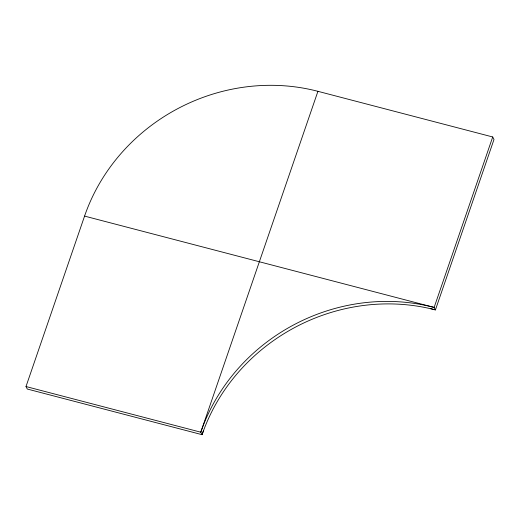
<?xml version="1.0" encoding="UTF-8"?>
<svg xmlns="http://www.w3.org/2000/svg" width="520" height="520" viewBox="0 0 520 520"><rect width="100%" height="100%" fill="white"/><g stroke="black" fill="none" stroke-linecap="round" stroke-linejoin="round"><path stroke-width="0.78" d="M26 386.542L84.572 216.099A187.122 173.498 -27.3 0 1 317.928 91.319L492.713 136.975L494 139.47L435.428 309.907A187.122 173.498 -27.3 0 0 202.072 434.688L27.287 389.031L26 386.542L200.785 432.198A187.122 173.498 -27.3 0 1 434.142 307.418L492.713 136.975M317.928 91.319L200.785 432.198L202.072 434.688L203.392 430.853M84.572 216.099L434.142 307.418L435.428 309.907L430.723 308.678"/></g></svg>
